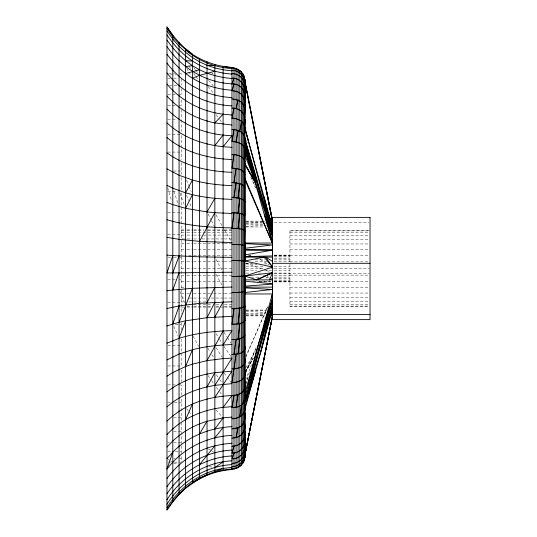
<?xml version="1.0" encoding="UTF-8"?>
<svg xmlns="http://www.w3.org/2000/svg" width="537" height="537" viewBox="0 0 537 537"><rect width="100%" height="100%" fill="white"/><g stroke="black" fill="none" stroke-linecap="round" stroke-linejoin="round"><path stroke-width="0.4" stroke-dasharray="2.69 2.01" d="M245.872 384.364L248.443 376.383M245.604 383.841L249.826 371.295M245.55 380.196L251.779 364.039M245.604 373.242L256.377 347.815M245.765 357.353L267.936 306.083L245.698 356.528M245.664 371.624L256.344 346.996M245.604 372.161L253.229 358.387M245.771 367.838L255.203 351.124M245.664 371.289L253.149 358.354L245.523 371.242M265.869 278.347L269.52 275.286M257.048 278.448L259.378 277.589M245.973 222.654L264.942 221.559M245.973 226.319L266.594 225.399M245.973 315.622L264.942 315.253M245.973 223.244L265.768 222.922M245.973 313.38L265.768 313.172M168.638 73.556L174.491 73.556M179.506 73.556L181.184 73.556L181.184 74.871L179.506 74.871M170.31 74.871L176.163 74.871M167.806 78.811L170.31 78.811M173.652 78.811L177.834 78.811M169.477 85.309L177.002 85.309M167.806 94.29L175.331 94.29M179.506 94.29L181.184 94.29L181.184 88.578M167.806 105.628L175.331 105.628M179.506 105.628L181.184 105.628L181.184 98.338M167.806 119.167L177.002 119.167M167.806 134.72L181.184 134.72L181.184 159.496M167.806 152.085L181.184 152.085M173.652 171.028L181.184 171.028M167.806 191.286L176.163 191.286M167.806 212.592L181.184 212.592M245.973 221.11L264.942 221.11M274.226 222.566L369.201 222.566M245.973 226.95L264.123 226.95M181.184 229.917L186.178 229.917M187.004 229.917L192.83 229.917M193.662 229.917L203.651 229.917M207.812 229.917L223.627 229.917M224.459 229.917L231.95 229.917M369.201 230.326L289.946 230.326L289.946 306.674L369.201 306.674M181.184 230.501L186.178 230.501M187.004 230.501L192.83 230.501M193.662 230.501L203.651 230.501M207.812 230.501L223.627 230.501M224.459 230.501L231.95 230.501M289.946 230.903L369.201 230.903M181.184 232.246L186.178 232.246M187.004 232.246L192.83 232.246M193.662 232.246L223.627 232.246M224.459 232.246L231.95 232.246M289.946 232.628L369.201 232.628M167.806 234.649L181.184 234.649M181.184 235.085L186.178 235.085M187.004 235.085L192.83 235.085M193.662 235.085L202.818 235.085M203.651 235.085L223.627 235.085M224.459 235.085L231.95 235.085M289.946 235.441L369.201 235.441M182.016 238.945L186.178 238.945M187.004 238.945L192.83 238.945M193.662 238.945L198.656 238.945M201.986 238.945L223.627 238.945M224.459 238.945L231.95 238.945M289.946 239.254L369.201 239.254M181.184 243.697L186.178 243.697M187.004 243.697L192.83 243.697M193.662 243.697L223.627 243.697M224.459 243.697L231.95 243.697M289.946 243.959L369.201 243.959M181.184 249.208L186.178 249.208M187.004 249.208L192.83 249.208M193.662 249.208L223.627 249.208M224.459 249.208L231.95 249.208M289.946 249.41L369.201 249.41M248.517 255.095L251.001 255.095M274.199 255.095L289.946 255.095M188.668 255.303L192.83 255.303M193.662 255.303L223.627 255.303M224.459 255.303L231.95 255.303M248.517 255.303L251.001 255.303M274.199 255.303L289.946 255.303M289.946 255.444L369.201 255.444M274.199 255.907L289.946 255.907M274.199 256.894L289.946 256.894M167.806 257.163L172.82 257.163M173.652 257.163L178.673 257.163M179.506 257.163L181.184 257.163M274.199 258.237L289.946 258.237M255.149 259.888L265.09 259.888M274.199 259.888L289.946 259.888M181.184 261.801L186.178 261.801M187.004 261.801L192.83 261.801M193.662 261.801L223.627 261.801M224.459 261.801L231.95 261.801M255.149 261.801L266.748 261.801M274.199 261.801L289.946 261.801M289.946 261.868L369.201 261.868M246.033 263.915L254.316 263.915M264.258 263.915L268.399 263.915M246.033 266.171L263.432 266.171M274.199 266.171L289.946 266.171M181.184 268.5L186.178 268.5M187.004 268.5L192.83 268.5M193.662 268.5L223.627 268.5M224.459 268.5L231.95 268.5M246.033 268.5L263.432 268.5M270.89 268.5L273.373 268.5M274.199 268.5L369.201 268.5M246.033 270.829L256.8 270.829M264.258 270.829L273.373 270.829M274.199 270.829L289.946 270.829M246.033 273.085L250.175 273.085M258.458 273.085L262.6 273.085M274.199 273.085L289.946 273.085M274.226 273.689L369.201 273.689M289.946 275.132L369.201 275.132M181.184 275.199L186.178 275.199M187.004 275.199L192.83 275.199M193.662 275.199L223.627 275.199M224.459 275.199L231.95 275.199M263.432 275.199L265.09 275.199M274.199 275.199L289.946 275.199M251.001 277.112L260.116 277.112M266.748 277.112L269.232 277.112M274.199 277.112L289.946 277.112M274.199 278.763L289.946 278.763M167.806 279.837L175.331 279.837M179.506 279.837L181.184 279.837M274.199 280.106L289.946 280.106M252.659 281.093L270.89 281.093M274.199 281.093L289.946 281.093M289.946 281.556L369.201 281.556M181.184 281.697L186.178 281.697M187.004 281.697L192.83 281.697M193.662 281.697L223.627 281.697M224.459 281.697L231.95 281.697M259.29 281.697L270.89 281.697M274.199 281.697L289.946 281.697M259.29 281.905L270.89 281.905M274.199 281.905L289.946 281.905M289.946 287.59L369.201 287.59M181.184 287.792L184.513 287.792M289.946 293.041L369.201 293.041M181.184 293.303L186.178 293.303M187.004 293.303L189.501 293.303M193.662 293.303L212.806 293.303M213.639 293.303L223.627 293.303M224.459 293.303L231.95 293.303M289.946 297.746L369.201 297.746M181.184 298.055L184.513 298.055M189.501 298.055L192.83 298.055M193.662 298.055L206.148 298.055M211.142 298.055L223.627 298.055M224.459 298.055L231.95 298.055M289.946 301.559L369.201 301.559M181.184 301.915L184.513 301.915M188.668 301.915L192.83 301.915M193.662 301.915L206.148 301.915M167.806 302.351L181.184 302.351M289.946 304.372L369.201 304.372M193.662 304.754L211.974 304.754M216.136 304.754L220.298 304.754M224.459 304.754L231.95 304.754M289.946 306.097L369.201 306.097M187.004 306.499L192.83 306.499M193.662 306.499L211.142 306.499M216.136 306.499L218.633 306.499M224.459 306.499L231.95 306.499M181.184 307.083L183.681 307.083M187.004 307.083L192.83 307.083M193.662 307.083L211.142 307.083M216.136 307.083L220.298 307.083M221.13 307.083L223.627 307.083M224.459 307.083L231.95 307.083M245.973 310.05L266.594 310.05M245.973 315.89L264.942 315.89M175.331 324.408L181.184 324.408M167.806 345.714L181.184 345.714M167.806 365.972L181.184 365.972L181.184 339.156M167.806 384.915L175.331 384.915M179.506 384.915L181.184 384.915L181.184 395.662M167.806 402.28L170.31 402.28M174.491 402.28L181.184 402.28M173.652 417.833L181.184 417.833M173.652 431.372L181.184 431.372M167.806 442.71L169.477 442.71M173.652 442.71L181.184 442.71M167.806 451.691L171.981 451.691M175.331 451.691L181.184 451.691M173.652 458.189L175.331 458.189M179.506 458.189L181.184 458.189M167.806 462.129L173.652 462.129M174.491 462.129L181.184 462.129L181.184 456.564M173.652 463.444L177.834 463.444M245.973 310.198L266.594 310.406M245.973 314.078L264.942 314.823M245.973 221.7L262.472 222.399M245.973 224.05L264.942 224.835M245.973 311.111L265.768 312.601M245.724 263.09L257.109 264.781M209.376 466.64L212.504 467.15M245.698 263.244L262.291 269.111M266.238 270.507L270.192 271.903M208.45 449.006L211.296 450.691M212.008 451.107L213.431 451.953M167.618 459.021L170.209 460.639M170.86 461.048L172.155 461.854M260.136 259.29L269.111 264.922M211.84 72.958L213.048 74.039M215.955 409.939L222.003 416.658M208.591 80.416L213.29 85.779M208.067 86.491L213.29 93.062M186.581 408.617L188.527 411.073M189.017 411.684L191.454 414.752M216.31 387.271L219.217 391.09M219.707 391.728L222.13 394.917M224.083 373.04L226.54 376.356M227.03 377.014L230.964 382.317M193.857 67.615L195.287 69.562M195.757 70.206L198.133 73.455M216.31 114.777L219.217 118.838M219.707 119.516L222.13 122.899M216.31 374.732L219.217 378.82M219.707 379.498L222.13 382.908M207.947 375.39L211.169 380.042M211.632 380.706L213.934 384.029M224.03 346.372L231.017 356.729M193.77 73.394L195.549 76.066M195.998 76.731L198.227 80.067M223.983 332.322L227.084 337.088M227.527 337.766L231.064 343.21M216.156 347.741L222.231 357.246M189.017 66.044L190.722 68.716M207.893 348.144L210.068 351.675M211.806 354.501L213.981 358.031M216.156 333.672L219.197 338.625M219.626 339.33L222.231 343.573M224.365 229.816L231.105 241.147M186.809 68.615L188.413 71.354M188.816 72.039L191.226 76.147M216.035 274.394L222.311 285.731M216.035 214.813L222.311 226.258M216.035 259.344L222.311 270.802M193.226 336.283L198.771 346.587M208.141 214.122L211.128 219.982M211.497 220.714L214.109 225.842M246.235 140.271L247.691 143.164M173.793 326.295L177.747 335.35M250.672 176.921L256.344 190.004M251.477 177.626L255.719 187.648M179.996 291.584L184.668 302.68M186.534 180.137L188.709 185.5M189.017 186.265L191.192 191.628M186.534 195.179L188.709 200.556M189.95 203.63L191.192 206.698M179.915 193.031L184.466 205.268M173.847 191.293L177.76 202.791M167.698 187.789L171.833 201.422M181.184 78.811L181.184 85.309M181.184 109.608L181.184 119.167M181.184 119.986L181.184 131.444M181.184 162.792L181.184 174.27M181.184 177.512L181.184 189.668M181.184 192.924L181.184 256.33M181.184 256.928L181.184 313.789M181.184 322.777L181.184 330.148M181.184 370.087L181.184 381.619M181.184 398.971L181.184 453.315"/><path stroke-width="0.81" d="M244.61 122.819L244.946 119.462L244.624 129.779L244.892 79.651L244.892 457.349C244.409 463.867 238.488 469.311 231.95 469.217M244.718 319.918L244.946 382.727L244.718 381.451C247.282 389.298 241.449 394.957 233.991 395.339L231.95 407.543C248.55 408.207 244.697 392.386 244.718 381.451L244.758 279.871L244.892 291.262L241.449 292.195L231.95 292.692M244.946 118.308C244.771 112.636 239.247 108.743 233.991 108.172L231.95 118.261C237.972 117.959 246.147 122.537 244.691 129.444C242.482 116.985 252.471 91.652 231.95 90.773L233.991 83.994C243.107 85 246.228 94.217 244.946 102.151M244.892 291.262L244.912 276.018L272.561 267.084L265.748 257.129L272.561 261.445L272.561 240.65L264.318 214.129L272.561 236.253L244.912 139.13C245.161 132.558 237.562 129.343 231.95 129.457M244.624 391.144L244.919 392.581L244.946 387.318M231.95 244.308L241.449 244.805L244.892 245.738L244.845 257.129L244.946 243.919L244.597 246.624M231.95 466.613C238.428 466.713 244.395 461.39 244.892 454.906L272.561 315.514L244.912 454.92L244.892 457.349L244.718 450.207C245.698 457.202 238.797 463.579 231.95 463.384M244.946 257.129L244.912 260.982L272.561 267.084L264.043 257.129L244.912 260.982L244.892 245.738M244.892 399.32L244.892 387.936M244.892 457.349L244.912 455.262L272.4 316.327M244.946 143.943L244.946 149.682L244.892 137.68L244.677 145.52L272.366 243.033L244.322 243.033M244.812 257.129L244.912 144.728L255.639 182.963L272.561 236.253L244.912 142.466L255.639 182.963L244.677 164.329M244.892 409.859L244.912 408.295C245.308 414.987 237.851 418.92 231.95 418.739M244.946 230.084L244.718 217.082C244.751 212.612 237.139 213.357 233.991 212.706L231.95 228.353C236.152 228.796 241.657 227.903 244.946 230.923L244.61 248.242M244.597 388.58L244.718 381.451L244.603 382.995M244.711 83.215L244.53 77.536L244.53 459.464M244.603 127.564L244.718 121.187M272.366 310.467L272.561 309.634L244.946 409.14L244.677 407.563L244.718 452.537C246.355 460.337 240.254 468.808 231.95 468.566M244.691 129.444L244.946 119.462M256.686 279.871L272.561 272.742L256.545 279.871L244.912 276.018L272.561 272.742L269.399 279.871L272.561 278.341L272.366 284.107L244.322 286.221M244.946 393.057L272.366 293.967L272.561 289.047L272.366 289.456L244.322 292.591M244.61 151.703L244.946 216.23M272.561 240.65L272.561 245.436M231.95 78.113C241.16 77.758 246.705 87.377 244.946 95.667M244.892 456.739L244.718 452.537L244.946 453.933M244.892 80.261L244.946 90.303M244.946 81.241L244.798 82.732L244.946 82.389M270.722 315.89L272.366 315.89L272.561 314.185L272.366 315.112L270.722 315.145M239.851 308.11L233.991 308.614L231.95 324.341L238.052 323.918L239.851 308.11L243.818 307.104L244.892 306.271L244.603 283.912M231.95 339.673L238.052 339.136L239.851 323.596L243.818 322.2L244.946 320.77M238.052 228.655L239.851 213.404M231.95 354.548L238.052 353.89L239.851 338.719L243.818 336.941L244.946 335.122M238.052 213.082L239.851 198.281L231.95 197.327M248.409 394.816L255.639 370.121L244.912 402.394L272.561 298.599L271.373 297.558L272.561 294.001L272.561 278.341M238.052 197.864L239.851 183.607L231.95 182.452M239.851 416.725L241.449 404.676M233.991 354.474L236.072 339.438M233.991 197.381L236.072 182.741M236.072 354.259L231.95 382.519C238.878 382.861 247.752 378.578 244.718 370.141M233.991 182.526L236.072 168.477L231.95 168.141L233.991 154.575C238.307 155.039 244.254 156.757 244.946 161.778M236.072 407.073L238.052 394.473M244.718 84.463L244.892 79.651L244.912 82.087L272.561 222.07L244.912 81.738L244.892 79.651M239.851 131.323L241.449 121.355M233.991 129.571L231.95 141.56C236.992 141.607 243.597 143.493 244.892 149.064M236.072 141.983L238.052 130.518M244.718 155.549L244.859 144.869L244.677 145.52M244.912 454.92L272.561 316.186M231.95 438.145L236.072 437.574L238.052 427.741C244.812 425.445 245.859 417.793 244.603 411.704M244.624 129.779L244.946 127.86L272.561 232.313L269.131 215.277L272.561 228.876L272.561 221.063L259.848 157.495M272.366 313.098L272.561 312.219M236.072 108.581L238.052 100.15L231.95 98.855M260.995 350.889L272.561 302.774L244.912 402.394L260.995 350.889L272.561 306.473L272.366 315.89M272.561 298.599L244.912 397.87L257.538 347.217L272.561 298.599L264.043 324.019M244.718 430.983C246.564 438.071 241.194 445.395 233.991 446.079L231.95 453.154C240.187 453.51 246.845 445.22 244.718 437.232L244.946 439.138L244.859 408.207M245.147 405.965L245.845 403.576M246.308 401.985L247.946 396.407M244.718 86.793C245.698 79.798 238.797 73.421 231.95 73.616M252.041 381.297L255.639 370.121L254.807 371.557M231.95 257.357L199.563 256.854L172.807 255.565L166.967 272.964L231.95 272.212M252.732 378.746L255.639 370.121L254.155 373.967M231.95 426.667C210.027 427.747 188.239 436.245 172.807 452.12L166.967 469.116C182.177 448.771 206.685 436.507 231.95 435.4M166.967 325.999L172.807 324.033L179.063 305.929L199.563 303.304L231.95 301.781M233.991 453.006L231.95 458.887C240.361 459.202 246.812 450.57 244.718 442.535L244.946 444.495L244.718 437.232M166.967 290.799L172.807 290.034L179.063 272.675M166.967 46.551C181.446 68.145 205.859 82.617 231.95 83.853L233.991 78.268M172.807 272.809L179.063 255.974M166.967 343.177L179.063 338.37L185.601 320.811L207.027 317.689L231.95 316.333M172.807 324.033L179.063 322.294L192.434 288.302L231.95 287.047M166.967 376.215L172.807 372.53L185.601 366.502L192.434 349.708C205.342 346.405 218.653 344.996 231.95 344.573M185.601 419.598L192.434 404.066C204.912 398.709 218.425 396.185 231.95 395.501L223.097 407.415C202.04 409.805 181.479 418.873 166.967 434.574M166.967 202.368L172.807 204.631L185.601 208.329L192.434 194.689C205.382 197.697 218.673 198.972 231.95 199.355M207.027 302.727L214.854 287.329M207.027 317.689L214.854 302.277M166.967 237.327L179.063 239.334L199.563 241.382L214.854 212.665L231.95 213.484M185.601 366.502L192.434 364.153L207.027 360.642L223.097 330.967L231.95 330.624L223.097 344.989M166.967 185.386L172.807 188.225L185.601 192.877L192.434 180.009C205.295 183.594 218.626 185.144 231.95 185.601M214.854 317.045L223.097 301.962M166.967 406.898C178.291 396.87 192.353 390.312 207.027 386.902L214.854 372.685L231.95 371.154L214.854 397.387M185.601 208.329L207.027 211.927L214.854 198.321M244.946 306.077L244.946 320.535M199.563 433.903L207.027 421.27L223.097 417.88L231.95 417.068M207.027 386.902L214.854 385.358L231.95 358.112L223.097 358.602L207.027 360.642M272.561 283.798L244.322 281.166M231.95 467.344L223.097 468.432L207.027 474.661L199.563 478.165L185.601 488.361L179.063 494.597L172.807 501.894L166.967 510.15L166.967 26.85C173.095 36.919 181.466 45.229 190.158 53.076M166.967 509.492C175.263 496.752 186.111 485.461 199.563 478.165M166.967 507.512C179.492 487.703 199.636 472.204 223.097 468.432M166.967 504.23C181.016 481.89 205.295 465.955 231.95 464.612M214.854 429.023L223.097 417.88M166.967 499.665C181.157 477.561 205.483 462.115 231.95 460.813M166.967 493.832C181.338 472.05 205.725 457.222 231.95 455.96M166.967 486.77C181.566 465.378 206.007 451.295 231.95 450.087M214.854 145.54L223.097 135.102L231.95 135.834L223.097 146.688C202.597 144.587 182.15 137.163 166.967 122.872M214.854 437.883L223.097 427.533M199.563 464.539L214.854 445.824L223.097 444.173L231.95 443.22M166.967 478.514C178.62 462.585 195.569 450.476 214.854 445.824M166.967 458.618L172.807 452.12M166.967 96.056C179.432 109.984 196.582 119.268 214.854 122.899L223.097 114.186L231.95 115.032M166.967 447.079C177.552 434.916 191.568 425.881 207.027 421.27M166.967 421.156C174.364 413.993 183.016 408.214 192.434 404.066M166.967 391.896C180.694 381.055 197.697 375.195 214.854 372.685M214.854 467.532L223.097 461.867M207.027 474.661L192.434 483.099L192.434 54.049L185.601 48.786L185.601 488.361M166.967 359.944L179.063 354.058L192.434 349.708M193.857 481.756C205.503 475.003 218.452 470.439 231.95 469.539L231.95 67.461C205.691 65.789 180.573 50.941 166.967 28.333M200.308 477.87L207.027 475.225L207.027 61.916M166.967 54.21C173.928 63.661 182.426 72.005 192.434 78.201L199.563 75.402L214.854 71.26L223.097 73.092L231.95 74.153M236.072 437.574C242.059 436.158 246.275 429.915 244.718 423.834M238.052 427.741L231.95 428.962M185.601 73.529L199.563 69.783C209.645 74.838 220.727 77.623 231.95 78.483M179.063 338.37C193.3 333.813 208.215 331.826 223.097 330.967M238.052 353.89C241.865 353.306 246.59 350.48 244.718 345.895M166.967 308.507L179.063 305.929M238.052 339.136L239.851 338.719M214.854 471.976L223.097 470.083L231.95 468.989M179.063 322.294L185.601 320.811M238.052 323.918L239.851 323.596M244.322 255.001L272.366 250.182L272.561 250.544M185.601 66.561L192.434 65.662L199.563 69.783M214.854 385.358L231.95 383.64M244.322 248.356L272.366 244.973L244.322 243.623M172.807 290.034L192.434 288.302M223.097 407.415L231.95 406.657M231.95 446.227L233.991 446.079M270.722 221.204L272.366 221.13L270.722 221.11M231.95 395.44L233.991 395.339M231.95 368.859C237.911 369.181 247.483 366.127 244.718 358.266M244.322 256.679L272.561 255.907L272.366 257.129L244.322 257.129M270.722 222.842L272.366 222.815L272.561 223.721M231.95 308.647L233.991 308.614M231.95 276.582L244.892 276.105L244.912 279.871M244.322 249.853L272.366 249.859M272.561 263.311L370.033 263.311M244.322 279.871L272.366 279.871M244.322 287.141L272.366 287.12M244.322 293.967L272.366 293.967M272.561 314.434L370.033 314.434M231.95 260.418L244.892 260.895M244.322 249.953L272.366 250.182M231.95 242.563L199.563 241.382M231.95 212.659L233.991 212.706M231.95 227.916C210.115 227.44 187.99 226.05 166.967 219.714M270.722 315.044L272.366 315.112M231.95 154.481L233.991 154.575M166.967 40.094L172.807 47.9L179.063 54.794L185.601 60.688L192.434 61.043L199.563 65.259L207.027 68.655L214.854 71.26M166.967 30.965L172.807 39.08L179.063 46.249L185.601 52.384L192.434 57.553L199.563 61.842L207.027 65.292L214.854 65.722L223.097 67.602L231.95 68.696M244.322 287.859L272.366 289.456M231.95 172.303C209.188 171.457 185.627 166.618 166.967 152.87M231.95 108.038L233.991 108.172M231.95 159.529C208.846 158.637 184.983 152.676 166.967 137.512M231.95 83.846L233.991 83.994M223.097 146.688L231.95 147.346M243.818 76.12C241.778 71.535 236.965 68.421 231.95 68.434L233.991 67.951C239.146 68.776 243.731 72.911 244.53 78.154M231.95 70.387C238.428 70.287 244.395 75.61 244.892 82.094L244.946 80.98L272.561 220.727M166.967 255.109L172.807 255.565M231.95 125.04L214.854 122.899M207.027 211.927L214.854 212.665M231.95 105.856C206.873 104.775 182.365 93.022 166.967 72.998M231.95 97.573C206.503 96.438 182.009 83.685 166.967 63.044M231.95 90.229C218.082 89.27 204.362 85.423 192.434 78.201M231.95 70.884L223.097 69.803L214.854 67.944L207.027 65.292M231.95 67.602L223.097 66.501L223.097 470.634M223.097 135.102C202.227 132.814 181.694 124.289 166.967 109.031M223.097 114.186C201.489 111.501 180.909 100.875 166.967 84.027M236.072 168.477C239.522 169.168 244.308 170.518 244.946 174.565M185.601 192.877L192.434 194.689M192.434 180.009L179.063 175.27L166.967 168.853M239.851 198.281L243.818 200.059L244.946 201.878M214.854 65.722C204.12 62.607 194.146 57.184 185.601 49.988M239.851 183.607L243.818 185.762L244.946 187.963M233.991 68.595L231.95 67.783L233.991 67.951L233.991 469.049M238.052 100.15C241.818 101.815 244.865 105.48 244.946 109.716M185.601 60.688L192.434 65.662M192.434 61.043C182.258 54.17 173.82 45.034 166.967 34.892M244.718 292.799L244.946 293.081L244.758 279.871M166.967 27.018L172.807 35.267L172.807 501.894M244.416 163.557L255.639 182.963L244.59 148.642M244.718 230.534L244.946 230.923M244.798 163.389L255.639 182.963L244.543 150.024M244.812 454.342L244.758 453.98L244.946 456.02M244.657 179.143L272.366 243.033L244.624 177.525M244.664 154.495L255.639 182.963M244.691 453.792L244.946 454.611M244.912 139.13L272.561 232.313L264.043 196.904L244.912 128.645M248.799 142.513L244.912 128.705L244.892 127.141M264.043 196.904L272.366 226.95L272.366 225.144M244.691 391.48L244.912 392.272M244.758 453.98L244.946 455.759M244.946 450.905L244.718 442.535M244.718 381.451L244.919 392.581M243.818 75.495L243.818 461.505M242.771 73.603L242.771 463.397M241.449 71.918L241.449 465.082M239.851 70.475L239.851 466.525M238.052 69.313L238.052 467.687M236.072 68.461L236.072 468.539M214.854 64.608L214.854 472.533M199.563 58.405L199.563 478.736M179.063 42.557L179.063 494.597M272.366 310.05L271.393 312.366L272.366 310.05M370.033 217.378L272.561 217.378L272.561 319.622L370.033 319.622L370.033 217.378"/></g></svg>
